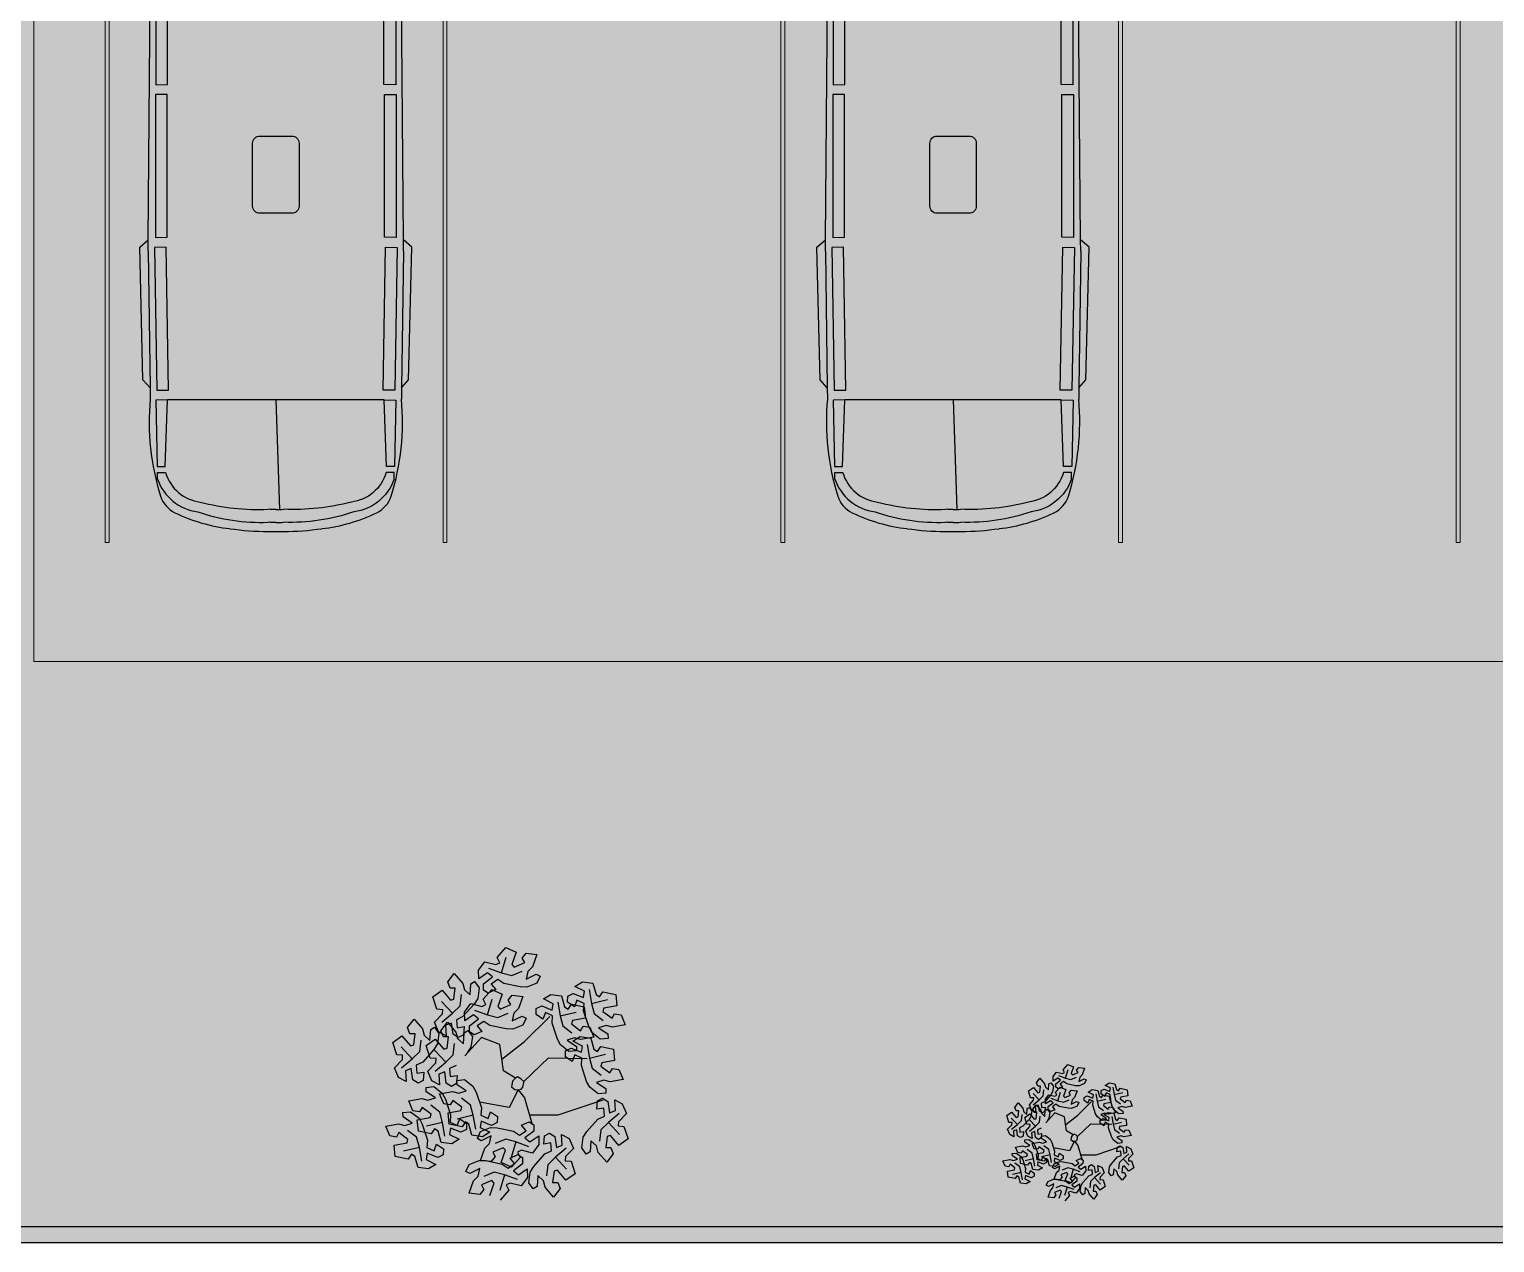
# Model space of a CAD drawing. Header units: metres. Extents: x 1186 to 11427, y -5173 to 11421.
# Drawn here: x 1462.58 to 1481.23, y 1522.58 to 1538.03 of the extents above; entities that cross this region are included whole.
import ezdxf

# ---------------------------------------------------------------- set-up
doc = ezdxf.new("R2010")
doc.units = ezdxf.units.M
doc.header["$LTSCALE"] = 8
doc.layers.get('0').update_dxf_attribs({"lineweight": 5})
for name, color, linetype in [('AL_MOBILIARIO', 8, 'Continuous'), ('AL_VEGETAÇÃO', 84, 'Continuous'), ('ARQ-PAR', 5, 'Continuous')]:
    doc.layers.add(name, color=color, linetype=linetype)

# ---------------------------------------------------------------- blocks, each defined once
blk = doc.blocks.new('arv7p')
at = {"layer": 'AL_VEGETAÇÃO', "color": 85}
for p, q in [((110.549, -13.114), (110.69, -12.957)), ((110.591, -13.2), (110.549, -13.114)), ((110.549, -13.114), (110.549, -13.114)), ((110.619, -13.363), (110.695, -13.111)), ((110.69, -12.957), (110.854, -13.032)), ((110.854, -13.032), (110.784, -13.23)), ((110.95, -13.128), (111.016, -13.045)), ((110.991, -13.198), (110.95, -13.128)), ((111.016, -13.045), (111.186, -13.067)), ((111.186, -13.067), (111.116, -13.264)), ((109.759, -13.507), (109.862, -13.37)), ((109.862, -13.37), (109.998, -13.53)), ((110.249, -13.319), (110.352, -13.184)), ((110.254, -13.457), (110.249, -13.319)), ((110.396, -13.362), (110.254, -13.457)), ((110.352, -13.184), (110.53, -13.229)), ((110.475, -13.427), (110.396, -13.362)), ((110.409, -13.286), (110.619, -13.363)), ((110.53, -13.229), (110.591, -13.2)), ((110.619, -13.363), (110.782, -13.406)), ((110.782, -13.406), (110.949, -13.335)), ((110.784, -13.23), (110.824, -13.269)), ((110.824, -13.269), (110.991, -13.198)), ((111.042, -13.339), (111.015, -13.461)), ((111.015, -13.461), (111.174, -13.381)), ((111.116, -13.264), (111.042, -13.339)), ((111.174, -13.381), (111.237, -13.415)), ((109.797, -13.606), (109.759, -13.507)), ((109.878, -13.606), (109.797, -13.606)), ((109.857, -13.785), (109.878, -13.606)), ((109.998, -13.53), (110.025, -13.632)), ((110.118, -13.715), (110.128, -13.538)), ((110.128, -13.538), (110.188, -13.501)), ((110.188, -13.501), (110.262, -13.601)), ((110.262, -13.601), (110.238, -13.771)), ((110.329, -13.637), (110.333, -13.537)), ((110.333, -13.537), (110.475, -13.427)), ((110.333, -13.537), (110.333, -13.537)), ((110.562, -13.468), (110.456, -13.541)), ((110.456, -13.541), (110.529, -13.628)), ((110.656, -13.534), (110.562, -13.468)), ((110.919, -13.588), (110.656, -13.534)), ((111.027, -13.592), (110.919, -13.588)), ((111.187, -13.528), (111.027, -13.592)), ((111.237, -13.415), (111.187, -13.528)), ((111.797, -13.581), (111.915, -13.508)), ((111.951, -13.657), (111.797, -13.581)), ((111.915, -13.508), (112.083, -13.529)), ((112.083, -13.529), (112.134, -13.706)), ((109.519, -13.745), (109.666, -13.641)), ((109.584, -13.946), (109.519, -13.745)), ((109.835, -14.009), (109.655, -13.818)), ((109.666, -13.641), (109.802, -13.8)), ((109.802, -13.8), (109.857, -13.785)), ((109.954, -13.89), (109.976, -13.71)), ((110.024, -13.99), (110.127, -13.855)), ((110.025, -13.632), (110.118, -13.715)), ((110.127, -13.855), (110.305, -13.9)), ((110.238, -13.771), (110.18, -13.862)), ((110.324, -13.785), (110.465, -13.628)), ((110.366, -13.871), (110.324, -13.785)), ((110.324, -13.785), (110.324, -13.785)), ((110.408, -13.686), (110.329, -13.637)), ((110.395, -14.034), (110.471, -13.783)), ((110.529, -13.628), (110.408, -13.686)), ((110.465, -13.628), (110.629, -13.703)), ((110.629, -13.703), (110.559, -13.901)), ((110.725, -13.799), (110.791, -13.717)), ((110.766, -13.87), (110.725, -13.799)), ((110.791, -13.717), (110.961, -13.738)), ((110.961, -13.738), (110.891, -13.935)), ((111.294, -13.78), (111.412, -13.706)), ((111.448, -13.856), (111.294, -13.78)), ((111.412, -13.706), (111.58, -13.728)), ((111.432, -13.957), (111.448, -13.856)), ((111.521, -13.829), (111.56, -14.049)), ((111.58, -13.728), (111.631, -13.905)), ((111.677, -13.829), (111.68, -13.736)), ((111.787, -13.905), (111.677, -13.829)), ((111.68, -13.736), (111.768, -13.69)), ((111.768, -13.69), (111.768, -13.69)), ((111.768, -13.69), (111.935, -13.758)), ((111.826, -13.799), (111.787, -13.905)), ((111.942, -13.853), (111.826, -13.799)), ((111.932, -13.968), (111.942, -13.853)), ((111.935, -13.758), (111.951, -13.657)), ((112.024, -13.63), (112.062, -13.85)), ((112.062, -13.85), (112.318, -13.791)), ((112.062, -13.85), (112.106, -14.014)), ((112.134, -13.706), (112.189, -13.744)), ((112.189, -13.744), (112.243, -13.665)), ((112.243, -13.665), (112.243, -13.665)), ((112.243, -13.665), (112.449, -13.709)), ((112.449, -13.709), (112.466, -13.888)), ((109.546, -14.152), (109.674, -14.019)), ((109.68, -13.953), (109.584, -13.946)), ((109.584, -13.946), (109.584, -13.946)), ((109.664, -14.153), (109.835, -14.009)), ((109.674, -14.019), (109.68, -13.953)), ((109.835, -14.009), (109.954, -13.89)), ((110.002, -14.063), (109.898, -14.112)), ((110.18, -13.862), (110.002, -14.063)), ((110.029, -14.129), (110.024, -13.99)), ((110.172, -14.034), (110.029, -14.129)), ((110.251, -14.098), (110.172, -14.034)), ((110.184, -13.957), (110.395, -14.034)), ((110.305, -13.9), (110.366, -13.871)), ((110.395, -14.034), (110.558, -14.078)), ((110.558, -14.078), (110.724, -14.007)), ((110.559, -13.901), (110.599, -13.941)), ((110.599, -13.941), (110.766, -13.87)), ((110.817, -14.01), (110.79, -14.132)), ((110.79, -14.132), (110.949, -14.053)), ((110.891, -13.935), (110.817, -14.01)), ((110.949, -14.053), (111.012, -14.086)), ((111.012, -14.086), (110.962, -14.199)), ((110.988, -14.459), (111.394, -14.059)), ((111.174, -14.027), (111.177, -13.935)), ((111.284, -14.103), (111.174, -14.027)), ((111.177, -13.935), (111.265, -13.889)), ((111.265, -13.889), (111.265, -13.889)), ((111.265, -13.889), (111.432, -13.957)), ((111.323, -13.997), (111.284, -14.103)), ((111.439, -14.052), (111.323, -13.997)), ((111.429, -14.167), (111.439, -14.052)), ((111.56, -14.049), (111.815, -13.989)), ((111.56, -14.049), (111.603, -14.212)), ((111.631, -13.905), (111.686, -13.943)), ((111.686, -13.943), (111.74, -13.864)), ((111.74, -13.864), (111.74, -13.864)), ((111.74, -13.864), (111.946, -13.908)), ((111.963, -14.087), (111.757, -14.125)), ((112.017, -14.223), (111.932, -13.968)), ((111.946, -13.908), (111.963, -14.087)), ((112.106, -14.014), (112.251, -14.123)), ((112.26, -13.927), (112.245, -13.981)), ((112.245, -13.981), (112.39, -14.09)), ((112.466, -13.888), (112.26, -13.927)), ((112.39, -14.09), (112.431, -14.019)), ((112.431, -14.019), (112.535, -14.036)), ((112.535, -14.036), (112.602, -14.193)), ((109.114, -14.237), (109.217, -14.101)), ((109.152, -14.336), (109.114, -14.237)), ((109.217, -14.101), (109.353, -14.26)), ((109.353, -14.26), (109.381, -14.362)), ((109.473, -14.446), (109.484, -14.269)), ((109.484, -14.269), (109.544, -14.231)), ((109.544, -14.231), (109.617, -14.331)), ((109.612, -14.308), (109.546, -14.152)), ((109.734, -14.373), (109.612, -14.308)), ((109.649, -14.29), (109.753, -14.154)), ((109.687, -14.389), (109.649, -14.29)), ((109.819, -14.166), (109.723, -14.202)), ((109.723, -14.202), (109.734, -14.373)), ((109.753, -14.154), (109.888, -14.313)), ((109.843, -14.344), (109.819, -14.166)), ((109.888, -14.313), (109.916, -14.415)), ((109.898, -14.112), (109.908, -14.24)), ((109.908, -14.24), (110.02, -14.221)), ((110.008, -14.498), (110.019, -14.321)), ((110.02, -14.221), (110.009, -14.354)), ((110.019, -14.321), (110.079, -14.284)), ((110.079, -14.284), (110.152, -14.384)), ((110.104, -14.308), (110.108, -14.208)), ((110.183, -14.357), (110.104, -14.308)), ((110.108, -14.208), (110.251, -14.098)), ((110.108, -14.208), (110.108, -14.208)), ((110.304, -14.3), (110.183, -14.357)), ((110.337, -14.139), (110.231, -14.213)), ((110.231, -14.213), (110.304, -14.3)), ((110.431, -14.205), (110.337, -14.139)), ((110.695, -14.259), (110.431, -14.205)), ((110.802, -14.263), (110.695, -14.259)), ((110.962, -14.199), (110.802, -14.263)), ((111.514, -14.422), (111.429, -14.167)), ((111.603, -14.212), (111.748, -14.321)), ((111.757, -14.125), (111.742, -14.18)), ((111.742, -14.18), (111.887, -14.288)), ((111.887, -14.288), (111.928, -14.218)), ((111.928, -14.218), (112.033, -14.234)), ((112.068, -14.318), (112.017, -14.223)), ((112.033, -14.234), (112.099, -14.392)), ((112.203, -14.424), (112.068, -14.318)), ((112.294, -14.204), (112.175, -14.242)), ((112.175, -14.242), (112.323, -14.34)), ((112.396, -14.231), (112.294, -14.204)), ((112.602, -14.193), (112.396, -14.231)), ((108.875, -14.475), (109.021, -14.371)), ((108.94, -14.676), (108.875, -14.475)), ((109.19, -14.739), (109.011, -14.548)), ((109.021, -14.371), (109.158, -14.53)), ((109.234, -14.336), (109.152, -14.336)), ((109.158, -14.53), (109.212, -14.516)), ((109.212, -14.516), (109.234, -14.336)), ((109.31, -14.62), (109.332, -14.44)), ((109.381, -14.362), (109.473, -14.446)), ((109.41, -14.528), (109.556, -14.424)), ((109.475, -14.729), (109.41, -14.528)), ((109.593, -14.501), (109.536, -14.592)), ((109.556, -14.424), (109.693, -14.583)), ((109.617, -14.331), (109.593, -14.501)), ((109.769, -14.389), (109.687, -14.389)), ((109.747, -14.568), (109.769, -14.389)), ((109.927, -14.398), (109.843, -14.344)), ((109.843, -14.344), (109.843, -14.344)), ((109.845, -14.673), (109.867, -14.493)), ((109.916, -14.415), (110.008, -14.498)), ((110.009, -14.354), (109.927, -14.398)), ((110.301, -14.396), (110.031, -14.69)), ((110.128, -14.554), (110.071, -14.645)), ((110.152, -14.384), (110.128, -14.554)), ((110.594, -14.511), (110.301, -14.396)), ((110.65, -14.932), (110.594, -14.511)), ((110.625, -14.744), (110.988, -14.459)), ((111.565, -14.517), (111.514, -14.422)), ((111.7, -14.623), (111.565, -14.517)), ((111.791, -14.403), (111.672, -14.441)), ((111.672, -14.441), (111.82, -14.539)), ((111.763, -14.458), (111.881, -14.384)), ((111.917, -14.534), (111.763, -14.458)), ((111.893, -14.43), (111.791, -14.403)), ((111.82, -14.539), (111.823, -14.61)), ((111.881, -14.384), (112.049, -14.406)), ((112.099, -14.392), (111.893, -14.43)), ((111.901, -14.634), (111.917, -14.534)), ((111.99, -14.507), (112.029, -14.727)), ((112.049, -14.406), (112.1, -14.583)), ((112.155, -14.621), (112.209, -14.542)), ((112.326, -14.411), (112.203, -14.424)), ((112.209, -14.542), (112.209, -14.542)), ((112.209, -14.542), (112.415, -14.586)), ((112.323, -14.34), (112.326, -14.411)), ((108.902, -14.882), (109.03, -14.749)), ((109.035, -14.683), (108.94, -14.676)), ((108.94, -14.676), (108.94, -14.676)), ((109.019, -14.883), (109.19, -14.739)), ((109.03, -14.749), (109.035, -14.683)), ((109.19, -14.739), (109.31, -14.62)), ((109.357, -14.793), (109.253, -14.842)), ((109.536, -14.592), (109.357, -14.793)), ((109.57, -14.736), (109.475, -14.729)), ((109.475, -14.729), (109.475, -14.729)), ((109.725, -14.792), (109.546, -14.601)), ((109.554, -14.936), (109.725, -14.792)), ((109.565, -14.802), (109.57, -14.736)), ((109.693, -14.583), (109.747, -14.568)), ((109.725, -14.792), (109.845, -14.673)), ((110.977, -15.1), (111.371, -14.722)), ((111.371, -14.722), (111.991, -14.732)), ((111.643, -14.705), (111.646, -14.613)), ((111.753, -14.781), (111.643, -14.705)), ((111.646, -14.613), (111.734, -14.567)), ((111.823, -14.61), (111.7, -14.623)), ((111.734, -14.567), (111.734, -14.567)), ((111.734, -14.567), (111.901, -14.634)), ((111.792, -14.675), (111.753, -14.781)), ((111.908, -14.73), (111.792, -14.675)), ((111.899, -14.844), (111.908, -14.73)), ((112.029, -14.727), (112.284, -14.667)), ((112.029, -14.727), (112.072, -14.89)), ((112.1, -14.583), (112.155, -14.621)), ((112.432, -14.765), (112.226, -14.803)), ((112.415, -14.586), (112.432, -14.765)), ((108.967, -15.038), (108.902, -14.882)), ((109.174, -14.896), (109.079, -14.932)), ((109.079, -14.932), (109.09, -15.103)), ((109.198, -15.074), (109.174, -14.896)), ((109.253, -14.842), (109.264, -14.97)), ((109.264, -14.97), (109.375, -14.951)), ((109.375, -14.951), (109.364, -15.084)), ((109.437, -14.935), (109.565, -14.802)), ((109.502, -15.091), (109.437, -14.935)), ((109.709, -14.949), (109.614, -14.985)), ((109.614, -14.985), (109.625, -15.156)), ((109.733, -15.127), (109.709, -14.949)), ((109.892, -14.846), (109.788, -14.895)), ((109.788, -14.895), (109.799, -15.023)), ((109.799, -15.023), (109.91, -15.004)), ((109.91, -15.004), (109.899, -15.137)), ((110.842, -15.047), (110.65, -14.932)), ((110.874, -15.028), (110.841, -15.047)), ((110.931, -15.06), (110.874, -15.028)), ((111.983, -15.1), (111.899, -14.844)), ((112.072, -14.89), (112.217, -14.999)), ((112.226, -14.803), (112.211, -14.858)), ((112.211, -14.858), (112.356, -14.966)), ((112.356, -14.966), (112.397, -14.896)), ((112.397, -14.896), (112.502, -14.912)), ((112.502, -14.912), (112.568, -15.07)), ((109.09, -15.103), (108.967, -15.038)), ((109.283, -15.128), (109.198, -15.074)), ((109.198, -15.074), (109.198, -15.074)), ((109.364, -15.084), (109.283, -15.128)), ((109.41, -15.196), (109.533, -15.183)), ((109.412, -15.267), (109.41, -15.196)), ((109.625, -15.156), (109.502, -15.091)), ((109.533, -15.183), (109.668, -15.289)), ((109.627, -15.301), (109.834, -15.263)), ((109.818, -15.181), (109.733, -15.127)), ((109.733, -15.127), (109.733, -15.127)), ((109.899, -15.137), (109.818, -15.181)), ((109.834, -15.263), (109.935, -15.291)), ((109.903, -15.084), (110.027, -15.07)), ((109.906, -15.155), (109.903, -15.084)), ((110.054, -15.252), (109.906, -15.155)), ((109.935, -15.291), (110.054, -15.252)), ((110.027, -15.07), (110.162, -15.176)), ((110.162, -15.176), (110.212, -15.272)), ((110.887, -15.237), (110.74, -15.521)), ((110.798, -15.097), (110.781, -15.186)), ((110.781, -15.186), (110.832, -15.233)), ((110.841, -15.047), (110.798, -15.097)), ((110.832, -15.233), (110.887, -15.237)), ((110.887, -15.237), (110.933, -15.228)), ((110.887, -15.237), (110.988, -15.363)), ((110.977, -15.1), (110.931, -15.06)), ((110.933, -15.228), (110.961, -15.194)), ((110.961, -15.194), (110.975, -15.121)), ((110.975, -15.121), (110.977, -15.1)), ((112.034, -15.195), (111.983, -15.1)), ((112.169, -15.301), (112.034, -15.195)), ((112.26, -15.081), (112.141, -15.119)), ((112.141, -15.119), (112.289, -15.217)), ((112.362, -15.108), (112.26, -15.081)), ((112.289, -15.217), (112.292, -15.288)), ((112.568, -15.07), (112.362, -15.108)), ((109.134, -15.414), (109.34, -15.376)), ((109.2, -15.571), (109.134, -15.414)), ((109.34, -15.376), (109.441, -15.403)), ((109.56, -15.365), (109.412, -15.267)), ((109.441, -15.403), (109.56, -15.365)), ((109.63, -15.593), (109.485, -15.484)), ((109.694, -15.459), (109.627, -15.301)), ((109.668, -15.289), (109.719, -15.384)), ((109.798, -15.476), (109.694, -15.459)), ((109.719, -15.384), (109.803, -15.639)), ((109.839, -15.405), (109.798, -15.476)), ((109.984, -15.514), (109.839, -15.405)), ((110.123, -15.481), (109.979, -15.372)), ((110.167, -15.644), (110.123, -15.481)), ((110.212, -15.272), (110.297, -15.527)), ((110.74, -15.521), (110.267, -15.436)), ((110.988, -15.363), (111.112, -15.794)), ((111.529, -15.636), (112.25, -15.394)), ((112.147, -15.547), (112.158, -15.413)), ((112.158, -15.413), (112.24, -15.37)), ((112.292, -15.288), (112.169, -15.301)), ((112.24, -15.37), (112.324, -15.423)), ((112.324, -15.423), (112.324, -15.423)), ((112.324, -15.423), (112.348, -15.602)), ((112.444, -15.565), (112.433, -15.394)), ((112.433, -15.394), (112.555, -15.459)), ((112.555, -15.459), (112.62, -15.616)), ((109.039, -15.6), (109.162, -15.586)), ((109.042, -15.671), (109.039, -15.6)), ((109.19, -15.769), (109.042, -15.671)), ((109.162, -15.586), (109.297, -15.692)), ((109.305, -15.588), (109.2, -15.571)), ((109.27, -15.719), (109.476, -15.68)), ((109.287, -15.898), (109.27, -15.719)), ((109.297, -15.692), (109.348, -15.788)), ((109.345, -15.517), (109.305, -15.588)), ((109.49, -15.626), (109.345, -15.517)), ((109.476, -15.68), (109.49, -15.626)), ((109.673, -15.757), (109.63, -15.593)), ((109.763, -15.606), (109.969, -15.568)), ((109.781, -15.786), (109.763, -15.606)), ((109.803, -15.639), (109.794, -15.754)), ((109.91, -15.808), (109.949, -15.702)), ((110.167, -15.644), (109.911, -15.704)), ((109.949, -15.702), (110.059, -15.778)), ((109.969, -15.568), (109.984, -15.514)), ((110.206, -15.865), (110.167, -15.644)), ((110.297, -15.527), (110.287, -15.641)), ((110.287, -15.641), (110.403, -15.696)), ((110.403, -15.696), (110.443, -15.59)), ((110.443, -15.59), (110.553, -15.666)), ((110.553, -15.666), (110.55, -15.759)), ((111.068, -15.639), (111.529, -15.636)), ((111.986, -15.905), (112.165, -15.704)), ((112.259, -15.528), (112.147, -15.547)), ((112.165, -15.704), (112.269, -15.656)), ((112.269, -15.656), (112.259, -15.528)), ((112.503, -15.615), (112.332, -15.758)), ((112.348, -15.602), (112.444, -15.565)), ((112.62, -15.616), (112.493, -15.748)), ((108.763, -15.817), (108.969, -15.78)), ((108.83, -15.975), (108.763, -15.817)), ((108.975, -15.921), (108.934, -15.992)), ((108.969, -15.78), (109.071, -15.807)), ((109.12, -16.03), (108.975, -15.921)), ((109.071, -15.807), (109.19, -15.769)), ((109.259, -15.997), (109.114, -15.888)), ((109.493, -15.942), (109.287, -15.898)), ((109.348, -15.788), (109.433, -16.043)), ((109.673, -15.757), (109.418, -15.816)), ((109.547, -15.863), (109.493, -15.942)), ((109.493, -15.942), (109.493, -15.942)), ((109.602, -15.901), (109.547, -15.863)), ((109.652, -16.078), (109.602, -15.901)), ((109.712, -15.977), (109.673, -15.757)), ((109.987, -15.829), (109.781, -15.786)), ((109.801, -15.849), (109.785, -15.95)), ((109.785, -15.95), (109.938, -16.026)), ((109.794, -15.754), (109.91, -15.808)), ((109.967, -15.917), (109.801, -15.849)), ((110.056, -15.871), (109.967, -15.917)), ((109.967, -15.917), (109.967, -15.917)), ((110.041, -15.75), (109.987, -15.829)), ((109.987, -15.829), (109.987, -15.829)), ((110.096, -15.788), (110.041, -15.75)), ((110.059, -15.778), (110.056, -15.871)), ((110.146, -15.965), (110.096, -15.788)), ((110.314, -15.987), (110.146, -15.965)), ((110.232, -16.018), (110.282, -15.905)), ((110.295, -15.737), (110.278, -15.837)), ((110.278, -15.837), (110.432, -15.914)), ((110.282, -15.905), (110.441, -15.841)), ((110.461, -15.805), (110.295, -15.737)), ((110.432, -15.914), (110.314, -15.987)), ((110.441, -15.841), (110.549, -15.845)), ((110.55, -15.759), (110.461, -15.805)), ((110.461, -15.805), (110.461, -15.805)), ((110.549, -15.845), (110.812, -15.899)), ((110.812, -15.899), (110.907, -15.965)), ((110.907, -15.965), (111.012, -15.891)), ((110.94, -15.804), (111.061, -15.747)), ((111.012, -15.891), (110.94, -15.804)), ((111.135, -15.896), (110.993, -16.006)), ((111.061, -15.747), (111.139, -15.796)), ((111.139, -15.796), (111.135, -15.896)), ((111.135, -15.896), (111.135, -15.896)), ((111.308, -15.972), (111.39, -15.928)), ((111.39, -15.928), (111.474, -15.982)), ((111.594, -16.124), (111.583, -15.953)), ((111.583, -15.953), (111.705, -16.018)), ((111.929, -15.997), (111.986, -15.905)), ((112.212, -15.878), (112.191, -16.058)), ((112.332, -15.758), (112.212, -15.878)), ((112.365, -15.968), (112.31, -15.982)), ((112.332, -15.758), (112.512, -15.95)), ((112.501, -16.127), (112.365, -15.968)), ((112.493, -15.748), (112.487, -15.815)), ((112.487, -15.815), (112.582, -15.822)), ((112.582, -15.822), (112.582, -15.822)), ((112.582, -15.822), (112.648, -16.022)), ((108.934, -15.992), (108.83, -15.975)), ((108.899, -16.122), (109.105, -16.084)), ((108.916, -16.302), (108.899, -16.122)), ((109.303, -16.16), (109.047, -16.22)), ((109.105, -16.084), (109.12, -16.03)), ((109.303, -16.16), (109.259, -15.997)), ((109.342, -16.381), (109.303, -16.16)), ((109.433, -16.043), (109.423, -16.158)), ((109.423, -16.158), (109.539, -16.212)), ((109.539, -16.212), (109.578, -16.106)), ((109.578, -16.106), (109.689, -16.182)), ((109.821, -16.099), (109.652, -16.078)), ((109.689, -16.182), (109.685, -16.275)), ((109.938, -16.026), (109.821, -16.099)), ((110.295, -16.051), (110.232, -16.018)), ((110.282, -16.366), (110.352, -16.169)), ((110.453, -15.972), (110.295, -16.051)), ((110.352, -16.169), (110.427, -16.094)), ((110.427, -16.094), (110.453, -15.972)), ((110.644, -16.163), (110.478, -16.235)), ((110.686, -16.026), (110.519, -16.097)), ((110.614, -16.401), (110.684, -16.203)), ((110.684, -16.203), (110.644, -16.163)), ((110.849, -16.07), (110.686, -16.026)), ((110.849, -16.07), (110.773, -16.322)), ((111.059, -16.147), (110.849, -16.07)), ((110.938, -16.204), (110.878, -16.233)), ((111.117, -16.249), (110.938, -16.204)), ((110.993, -16.006), (111.072, -16.07)), ((111.072, -16.07), (111.215, -15.975)), ((111.22, -16.114), (111.117, -16.249)), ((111.215, -15.975), (111.22, -16.114)), ((111.297, -16.105), (111.308, -15.972)), ((111.409, -16.086), (111.297, -16.105)), ((111.42, -16.214), (111.409, -16.086)), ((111.474, -15.982), (111.474, -15.982)), ((111.474, -15.982), (111.499, -16.16)), ((111.654, -16.173), (111.482, -16.317)), ((111.499, -16.16), (111.594, -16.124)), ((111.771, -16.174), (111.643, -16.307)), ((111.705, -16.018), (111.771, -16.174)), ((111.905, -16.167), (111.929, -15.997)), ((111.978, -16.267), (111.905, -16.167)), ((112.049, -16.052), (112.038, -16.229)), ((112.142, -16.136), (112.049, -16.052)), ((112.169, -16.238), (112.142, -16.136)), ((112.31, -15.982), (112.289, -16.162)), ((112.289, -16.162), (112.37, -16.162)), ((112.37, -16.162), (112.408, -16.261)), ((112.648, -16.022), (112.501, -16.127)), ((109.122, -16.345), (108.916, -16.302)), ((109.176, -16.267), (109.122, -16.345)), ((109.122, -16.345), (109.122, -16.345)), ((109.231, -16.305), (109.176, -16.267)), ((109.282, -16.481), (109.231, -16.305)), ((109.43, -16.253), (109.414, -16.354)), ((109.414, -16.354), (109.568, -16.43)), ((109.597, -16.321), (109.43, -16.253)), ((109.568, -16.43), (109.45, -16.503)), ((109.685, -16.275), (109.597, -16.321)), ((109.597, -16.321), (109.597, -16.321)), ((110.05, -16.545), (110.1, -16.431)), ((110.1, -16.431), (110.259, -16.367)), ((110.259, -16.367), (110.367, -16.371)), ((110.452, -16.387), (110.282, -16.366)), ((110.367, -16.371), (110.631, -16.425)), ((110.519, -16.305), (110.452, -16.387)), ((110.478, -16.235), (110.519, -16.305)), ((110.778, -16.476), (110.614, -16.401)), ((110.631, -16.425), (110.725, -16.491)), ((110.725, -16.491), (110.83, -16.418)), ((110.758, -16.331), (110.879, -16.273)), ((110.83, -16.418), (110.758, -16.331)), ((110.919, -16.319), (110.778, -16.476)), ((110.953, -16.422), (110.811, -16.533)), ((110.878, -16.233), (110.919, -16.319)), ((110.879, -16.273), (110.958, -16.322)), ((110.919, -16.319), (110.919, -16.319)), ((110.958, -16.322), (110.953, -16.422)), ((110.953, -16.422), (110.953, -16.422)), ((111.137, -16.464), (111.316, -16.263)), ((111.316, -16.263), (111.42, -16.214)), ((111.363, -16.436), (111.341, -16.616)), ((111.482, -16.317), (111.363, -16.436)), ((111.482, -16.317), (111.662, -16.508)), ((111.643, -16.307), (111.637, -16.373)), ((111.637, -16.373), (111.733, -16.38)), ((111.733, -16.38), (111.733, -16.38)), ((111.733, -16.38), (111.798, -16.581)), ((112.038, -16.229), (111.978, -16.267)), ((112.305, -16.397), (112.169, -16.238)), ((112.408, -16.261), (112.305, -16.397)), ((109.45, -16.503), (109.282, -16.481)), ((110.113, -16.578), (110.05, -16.545)), ((110.271, -16.499), (110.113, -16.578)), ((110.171, -16.695), (110.245, -16.621)), ((110.245, -16.621), (110.271, -16.499)), ((110.504, -16.553), (110.337, -16.624)), ((110.667, -16.597), (110.504, -16.553)), ((110.667, -16.597), (110.591, -16.848)), ((110.877, -16.673), (110.667, -16.597)), ((110.811, -16.533), (110.89, -16.597)), ((110.89, -16.597), (111.033, -16.502)), ((111.038, -16.64), (110.935, -16.775)), ((111.033, -16.502), (111.038, -16.64)), ((111.055, -16.725), (111.08, -16.555)), ((111.08, -16.555), (111.137, -16.464)), ((111.199, -16.61), (111.189, -16.787)), ((111.292, -16.694), (111.199, -16.61)), ((111.461, -16.54), (111.439, -16.72)), ((111.515, -16.526), (111.461, -16.54)), ((111.651, -16.685), (111.515, -16.526)), ((111.798, -16.581), (111.651, -16.685)), ((110.101, -16.893), (110.171, -16.695)), ((110.27, -16.914), (110.101, -16.893)), ((110.337, -16.832), (110.27, -16.914)), ((110.463, -16.69), (110.296, -16.761)), ((110.296, -16.761), (110.337, -16.832)), ((110.433, -16.927), (110.502, -16.73)), ((110.502, -16.73), (110.463, -16.69)), ((110.737, -16.845), (110.596, -17.002)), ((110.756, -16.731), (110.696, -16.759)), ((110.696, -16.759), (110.737, -16.845)), ((110.737, -16.845), (110.737, -16.845)), ((110.935, -16.775), (110.756, -16.731)), ((111.129, -16.825), (111.055, -16.725)), ((111.189, -16.787), (111.129, -16.825)), ((111.319, -16.796), (111.292, -16.694)), ((111.455, -16.955), (111.319, -16.796)), ((111.439, -16.72), (111.521, -16.72)), ((111.558, -16.819), (111.455, -16.955)), ((111.521, -16.72), (111.558, -16.819))]:
    blk.add_line(p, q, dxfattribs=at)
blk = doc.blocks.new('bus_p')
at = {"layer": 'AL_MOBILIARIO'}
for p, q in [((14.893, -42.502), (14.852, -42.602)), ((16.588, -42.474), (14.893, -42.502)), ((16.702, -42.57), (16.588, -42.474)), ((22.55, -42.522), (17.394, -42.564)), ((22.643, -42.414), (22.55, -42.522)), ((22.694, -42.521), (22.55, -42.522)), ((24.333, -42.455), (22.643, -42.414)), ((22.694, -42.521), (24.433, -42.544)), ((24.433, -42.544), (24.333, -42.455)), ((14.852, -42.602), (13.164, -42.667)), ((13.164, -42.667), (13.164, -42.785)), ((15.516, -42.581), (14.852, -42.602)), ((15.516, -42.581), (16.702, -42.57)), ((16.702, -42.57), (17.394, -42.564)), ((24.433, -42.544), (24.578, -42.546)), ((24.587, -42.768), (24.587, -45.524)), ((12.601, -44.146), (12.601, -43.127)), ((12.601, -44.146), (12.601, -45.165)), ((24.587, -44.146), (25.983, -44.098)), ((13.164, -45.625), (13.164, -45.507)), ((14.852, -45.69), (13.164, -45.625)), ((15.516, -45.711), (14.852, -45.69)), ((14.893, -45.79), (14.852, -45.69)), ((15.516, -45.711), (16.702, -45.722)), ((16.588, -45.819), (14.893, -45.79)), ((16.702, -45.722), (16.588, -45.819)), ((16.702, -45.722), (17.394, -45.728)), ((22.55, -45.77), (17.394, -45.728)), ((22.694, -45.771), (22.55, -45.77)), ((22.643, -45.879), (22.55, -45.77)), ((24.333, -45.838), (22.643, -45.879)), ((22.694, -45.771), (24.433, -45.748)), ((24.433, -45.748), (24.333, -45.838)), ((24.433, -45.748), (24.578, -45.746))]:
    blk.add_line(p, q, dxfattribs=at)
for points in [[(13.164, -42.667, 0.341663), (12.705, -43.177, 0.034688), (12.638, -44.145, -0.003915)], [(25.595, -42.64), (25.514, -42.64), (25.514, -42.742, -0.297448), (25.889, -43.184, -0.074649), (25.981, -44.049, -0.992585)], [(25.595, -42.64, -0.287049), (26.013, -43.152, -0.090034), (26.146, -44.048, -1.028789)], [(13.164, -42.785, 0.348631), (12.791, -43.231, 0.053738), (12.739, -44.145, -0.027372)], [(12.638, -44.146, -0.000026), (12.638, -44.145, 0.003683)], [(12.638, -44.146, -0.000026), (12.638, -44.145, 0.003683)], [(12.638, -44.146, 0.000026), (12.638, -44.147, -0.003683)], [(12.638, -44.146, 0.000026), (12.638, -44.147, -0.003683)], [(13.164, -45.625, -0.341663), (12.705, -45.115, -0.034688), (12.638, -44.147, 0.003915)], [(13.164, -45.507, -0.348631), (12.791, -45.061, -0.053738), (12.739, -44.148, 0.027372)], [(25.984, -44.146, 0.006599), (25.981, -44.049, 0.928253)], [(25.984, -44.146, -0.006599), (25.981, -44.243, -0.928253)], [(26.149, -44.146, 0.007789), (26.146, -44.048, 0.966191)], [(26.149, -44.146, -0.007789), (26.146, -44.244, -0.966191)], [(25.595, -45.652), (25.514, -45.652), (25.514, -45.55, 0.297448), (25.889, -45.108, 0.074649), (25.981, -44.243, 0.992585)], [(25.595, -45.652, 0.287049), (26.013, -45.14, 0.090034), (26.146, -44.244, 1.028789)]]:
    blk.add_lwpolyline(points, format="xyb", dxfattribs=at)
blk.add_lwpolyline([(13.327, -42.679), (14.776, -42.65), (14.77, -42.78), (13.331, -42.795), (13.327, -42.679)], dxfattribs=at)
for points in [[(16.704, -42.767), (14.885, -42.783), (14.884, -42.634), (16.703, -42.618)], [(18.631, -42.763), (16.812, -42.763), (16.812, -42.613), (18.631, -42.613)], [(20.574, -42.769), (18.756, -42.769), (18.756, -42.62), (20.575, -42.62)], [(22.518, -42.763), (20.699, -42.763), (20.699, -42.614), (22.519, -42.614)], [(24.462, -42.781), (22.644, -42.75), (22.646, -42.601), (24.465, -42.632)], [(25.434, -42.739), (24.587, -42.768), (24.59, -42.619), (25.437, -42.635)], [(13.791, -45.503), (13.331, -45.498), (13.327, -45.613), (13.806, -45.623)], [(14.77, -45.512), (13.88, -45.507), (13.876, -45.623), (14.776, -45.642)], [(16.704, -45.525), (14.885, -45.509), (14.884, -45.658), (16.703, -45.675)], [(20.574, -45.524), (18.756, -45.524), (18.756, -45.673), (20.575, -45.673)], [(24.462, -45.511), (22.644, -45.542), (22.646, -45.691), (24.465, -45.661)], [(25.434, -45.553), (24.587, -45.524), (24.59, -45.673), (25.437, -45.658)], [(18.631, -45.53), (16.812, -45.53), (16.812, -45.679), (18.631, -45.679)], [(22.518, -45.529), (20.699, -45.529), (20.699, -45.678), (22.519, -45.678)]]:
    blk.add_lwpolyline(points, close=True, dxfattribs=at)
for points in [[(16.405, -43.851), (17.207, -43.851, -0.414214), (17.297, -43.941), (17.297, -44.351, -0.414214), (17.207, -44.441), (16.405, -44.441, -0.414214), (16.315, -44.351), (16.315, -43.941, -0.414214)], [(21.319, -43.851), (22.122, -43.851, -0.414214), (22.212, -43.941), (22.212, -44.351, -0.414214), (22.122, -44.441), (21.319, -44.441, -0.414214), (21.229, -44.351), (21.229, -43.941, -0.414214)]]:
    blk.add_lwpolyline(points, format="xyb", close=True, dxfattribs=at)
for centre, radius, start, end in [((24.87, -45.683), 3.15, 72.538, 95.3191), ((13.07, -43.127), 0.469, 78.5226, 180), ((25.703, -43.017), 0.357, 25.8412, 71.757), ((24.071, -43.807), 2.17, 6.5086, 25.8412), ((22.334, -44.102), 3.931, 0.7976, 7.9052), ((20.468, -44.062), 5.796, 359.1701, 0.1466), ((20.468, -44.23), 5.796, 359.8534, 0.8299), ((22.334, -44.19), 3.931, 352.0948, 359.2024), ((24.071, -44.485), 2.17, 334.1588, 353.4914), ((13.07, -45.165), 0.469, 180, 281.4774), ((25.703, -45.275), 0.357, 288.243, 334.1588), ((24.87, -42.609), 3.15, 264.6809, 287.462)]:
    blk.add_arc(centre, radius, start, end, dxfattribs=at)

msp = doc.modelspace()

# ---------------------------------------------------------------- hatches: boundary and pattern name
at = {"true_color": 0xcd6928}
h = msp.add_hatch(dxfattribs=at)
h.set_pattern_fill('DOTS', color=32, scale=0.13)
h.set_pattern_definition([(0, (-3129.61768, 357.83482), (0.1031875, 0.206375), [0, -0.206375])])
h.paths.add_polyline_path([(1456.938, 1546.384), (1438.738, 1546.384), (1438.738, 1574.484), (1436.288, 1574.484), (1435.202, 1567.367), (1409.602, 1567.367), (1409.602, 1530.667), (1409.968, 1528.19), (1410.957, 1525.195), (1412.306, 1522.783), (1443.435, 1522.783), (1443.435, 1524.403), (1443.435, 1525.153), (1443.435, 1525.803), (1443.435, 1527.253), (1443.435, 1527.503), (1443.685, 1527.503), (1445.885, 1527.503), (1448.585, 1527.503), (1451.135, 1527.503), (1453.235, 1527.503), (1453.485, 1527.503), (1453.485, 1527.253), (1453.485, 1526.103), (1453.485, 1525.903), (1453.485, 1525.163), (1453.485, 1524.483), (1453.485, 1522.783), (1455.235, 1522.783), (1458.885, 1522.783), (1503.235, 1522.783), (1503.235, 1568.133), (1500.02, 1572.532), (1495.931, 1576.696), (1486.138, 1583.534), (1462.518, 1583.534), (1462.518, 1574.484), (1456.938, 1574.484)])
h.paths.add_polyline_path([(1494.635, 1546.983), (1494.635, 1529.983), (1462.635, 1529.983), (1462.635, 1546.983)], flags=16)
h.paths.add_polyline_path([(1453.485, 1544.634, -1), (1450.985, 1544.634, -1)], flags=16)
h.paths.add_polyline_path([(1453.135, 1544.634, -1), (1451.335, 1544.634, -1)], flags=0)
h.paths.add_polyline_path([(1453.485, 1538.183, -1), (1450.985, 1538.183, -1)], flags=16)
h.paths.add_polyline_path([(1453.135, 1538.183, -1), (1451.335, 1538.183, -1)], flags=0)
h.paths.add_polyline_path([(1453.485, 1531.731, -1), (1450.985, 1531.731, -1)], flags=16)
h.paths.add_polyline_path([(1453.135, 1531.731, -1), (1451.335, 1531.731, -1)], flags=0)
h.paths.add_polyline_path([(1428.006, 1559.583), (1428.006, 1533.583), (1417.006, 1533.583), (1417.006, 1559.583)], flags=16)
h.paths.add_polyline_path([(1427.506, 1559.083), (1427.506, 1534.083), (1417.506, 1534.083), (1417.506, 1559.083)], flags=0)
at = {"true_color": 0xc7c8ca}
h = msp.add_hatch(color=9, dxfattribs=at)
h.dxf.hatch_style = 1
h.paths.add_polyline_path([(1462.635, 1546.983), (1462.635, 1529.983), (1494.635, 1529.983), (1494.635, 1546.983)])
at = {"true_color": 0xf8d731}
h = msp.add_hatch(color=40, dxfattribs=at)
h.dxf.hatch_style = 1
h.paths.add_polyline_path([(1463.594, 1545.496), (1463.544, 1545.496), (1463.544, 1531.496), (1463.594, 1531.496)])
h = msp.add_hatch(color=40, dxfattribs=at)
h.dxf.hatch_style = 1
h.paths.add_polyline_path([(1463.594, 1545.496), (1463.544, 1545.496), (1463.544, 1531.496), (1463.594, 1531.496)])
h = msp.add_hatch(color=40, dxfattribs=at)
h.dxf.hatch_style = 1
h.paths.add_polyline_path([(1467.894, 1545.496), (1467.844, 1545.496), (1467.844, 1531.496), (1467.894, 1531.496)])
h = msp.add_hatch(color=40, dxfattribs=at)
h.dxf.hatch_style = 1
h.paths.add_polyline_path([(1472.194, 1545.496), (1472.144, 1545.496), (1472.144, 1531.496), (1472.194, 1531.496)])
h = msp.add_hatch(color=40, dxfattribs=at)
h.dxf.hatch_style = 1
h.paths.add_polyline_path([(1476.494, 1545.496), (1476.444, 1545.496), (1476.444, 1531.496), (1476.494, 1531.496)])
h = msp.add_hatch(color=40, dxfattribs=at)
h.dxf.hatch_style = 1
h.paths.add_polyline_path([(1480.794, 1545.496), (1480.744, 1545.496), (1480.744, 1531.496), (1480.794, 1531.496)])
at = {"true_color": 0x939598}
h = msp.add_hatch(color=252, dxfattribs=at)
h.dxf.hatch_style = 1
h.paths.add_polyline_path([(1503.435, 1522.783), (1503.235, 1522.783), (1458.885, 1522.783), (1458.885, 1522.583), (1503.235, 1522.583), (1503.435, 1522.583)])

# ---------------------------------------------------------------- linework, layer by layer
msp.add_line((1463.594, 1531.546), (1463.594, 1531.496))
for points in [[(1462.635, 1529.983), (1494.635, 1529.983), (1494.635, 1546.983), (1462.635, 1546.983)], [(1463.594, 1531.496), (1463.544, 1531.496), (1463.544, 1545.496), (1463.594, 1545.496)], [(1467.894, 1531.496), (1467.844, 1531.496), (1467.844, 1545.496), (1467.894, 1545.496)], [(1472.194, 1531.496), (1472.144, 1531.496), (1472.144, 1545.496), (1472.194, 1545.496)], [(1476.494, 1531.496), (1476.444, 1531.496), (1476.444, 1545.496), (1476.494, 1545.496)], [(1480.794, 1531.496), (1480.744, 1531.496), (1480.744, 1545.496), (1480.794, 1545.496)]]:
    msp.add_lwpolyline(points, close=True)
for points in [[(1463.594, 1531.496), (1463.544, 1531.496), (1463.544, 1545.496), (1463.594, 1545.496)], [(1463.594, 1531.546), (1463.594, 1545.446)]]:
    msp.add_lwpolyline(points)
at = {"layer": 'ARQ-PAR'}
for p, q in [((1503.235, 1522.783), (1458.885, 1522.783)), ((1458.885, 1522.583), (1503.235, 1522.583))]:
    msp.add_line(p, q, dxfattribs=at)

# ---------------------------------------------------------------- block references
at = {"layer": 'AL_MOBILIARIO', "rotation": 270}
for p in [(1509.861, 1557.9), (1518.484, 1557.9)]:
    msp.add_blockref('bus_p', p, dxfattribs=at)
at = {"layer": 'AL_VEGETAÇÃO', "color": 98}
for p, xscale, yscale, zscale in [((1380.706, 1536.633), 0.794458301221654, 0.794458301221654, 0.794458301221654), ((1428.312, 1530.411), 0.429015312297905, 0.429015312297905, 0.429015312297905)]:
    msp.add_blockref('arv7p', p, dxfattribs=dict(at, xscale=xscale, yscale=yscale, zscale=zscale))

doc.saveas('drawing.dxf')
